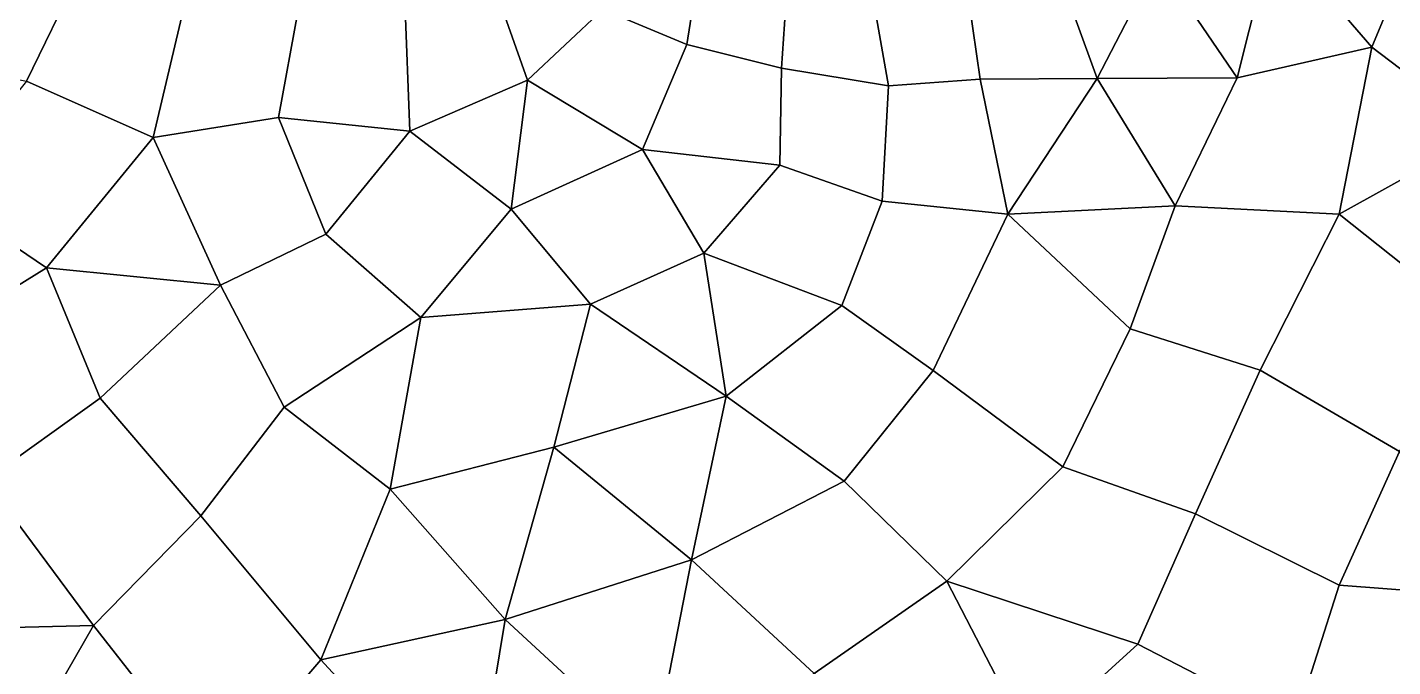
# Model space of a CAD drawing. Extents: x 380707 to 407438, y 6452841 to 6483357.
# Drawn here: x 391748 to 392325, y 6462941 to 6463211 of the extents above; entities that cross this region are included whole.
import ezdxf

# ---------------------------------------------------------------- set-up
doc = ezdxf.new("R2010")
doc.units = 0
doc.layers.add('MESH_ELEMS', color=18, linetype='CONTINUOUS')
doc.layers.add('MESH_NODES', color=18, linetype='CONTINUOUS')

msp = doc.modelspace()

# ---------------------------------------------------------------- linework, layer by layer
at = {"layer": 'MESH_ELEMS', "color": 178}
for points in [[(391944.956, 6463229.97, -2.632), (391959.545, 6463188.81, -2.784), (391991.343, 6463218.69, -2.778), (391976.571, 6463257.29, -2.758)], [(391748.15, 6463188.39, -2.335), (391769.629, 6463232.8, -2.113), (391719.353, 6463251.21, -2.439), (391682.647, 6463201.48, -2.322)], [(392033.195, 6463244.89, -1.623), (392001.839, 6463251.43, -2.866), (391991.343, 6463218.69, -2.778), (392026.713, 6463203.92, -1.281)], [(392274.279, 6463250.92, -1.485), (392225.412, 6463239.03, -1.528), (392258.935, 6463189.85, -1.527), (392274.279, 6463250.92, -1.485)], [(392315.79, 6463202.77, -1.443), (392274.279, 6463250.92, -1.485), (392258.935, 6463189.85, -1.527), (392315.79, 6463202.77, -1.443)], [(392315.79, 6463202.77, -1.443), (392336.272, 6463252.34, -1.488), (392274.279, 6463250.92, -1.485), (392315.79, 6463202.77, -1.443)], [(392400.284, 6463214.45, -1.149), (392336.272, 6463252.34, -1.488), (392315.79, 6463202.77, -1.443), (392363.586, 6463166.46, -1.496)], [(392069.16, 6463231.17, -0.967), (392033.195, 6463244.89, -1.623), (392026.713, 6463203.92, -1.281), (392066.695, 6463193.91, -0.981)], [(392225.412, 6463239.03, -1.528), (392182.141, 6463238.39, -1.61), (392199.896, 6463189.5, -1.566), (392225.412, 6463239.03, -1.528)], [(392225.412, 6463239.03, -1.528), (392199.896, 6463189.5, -1.566), (392258.935, 6463189.85, -1.527), (392225.412, 6463239.03, -1.528)], [(392182.141, 6463238.39, -1.61), (392144.343, 6463232.13, -1.21), (392150.489, 6463189.24, -1.391), (392199.896, 6463189.5, -1.566)], [(391801.604, 6463164.59, -2.311), (391814.327, 6463218.82, -2.085), (391769.629, 6463232.8, -2.113), (391748.15, 6463188.39, -2.335)], [(391959.545, 6463188.81, -2.784), (391944.956, 6463229.97, -2.632), (391907.709, 6463222.45, -2.458), (391909.825, 6463167.26, -2.469)], [(392103.869, 6463232.07, -0.921), (392069.16, 6463231.17, -0.967), (392066.695, 6463193.91, -0.981), (392111.866, 6463186.4, -0.994)], [(392111.866, 6463186.4, -0.994), (392150.489, 6463189.24, -1.391), (392144.343, 6463232.13, -1.21), (392103.869, 6463232.07, -0.921)], [(391909.825, 6463167.26, -2.469), (391907.709, 6463222.45, -2.458), (391862.689, 6463218.38, -2.28), (391854.449, 6463173.13, -2.149)], [(391854.449, 6463173.13, -2.149), (391862.689, 6463218.38, -2.28), (391814.327, 6463218.82, -2.085), (391801.604, 6463164.59, -2.311)], [(391991.343, 6463218.69, -2.778), (391959.545, 6463188.81, -2.784), (392008.072, 6463159.62, -1.574), (392026.713, 6463203.92, -1.281)], [(392008.072, 6463159.62, -1.574), (392065.92, 6463152.99, -1.059), (392066.695, 6463193.91, -0.981), (392026.713, 6463203.92, -1.281)], [(392258.935, 6463189.85, -1.527), (392232.771, 6463135.84, -1.562), (392301.941, 6463132.31, -1.545), (392315.79, 6463202.77, -1.443)], [(392363.586, 6463166.46, -1.496), (392315.79, 6463202.77, -1.443), (392301.941, 6463132.31, -1.545), (392363.586, 6463166.46, -1.496)], [(392065.92, 6463152.99, -1.059), (392109.215, 6463137.76, -1.254), (392111.866, 6463186.4, -0.994), (392066.695, 6463193.91, -0.981)], [(391748.15, 6463188.39, -2.335), (391710.109, 6463141.01, -2.383), (391756.52, 6463109.64, -2.253), (391801.604, 6463164.59, -2.311)], [(391952.583, 6463134.4, -2.846), (391959.545, 6463188.81, -2.784), (391909.825, 6463167.26, -2.469), (391952.583, 6463134.4, -2.846)], [(391959.545, 6463188.81, -2.784), (391952.583, 6463134.4, -2.846), (392008.072, 6463159.62, -1.574), (391959.545, 6463188.81, -2.784)], [(392150.489, 6463189.24, -1.391), (392111.866, 6463186.4, -0.994), (392109.215, 6463137.76, -1.254), (392162.116, 6463132.27, -1.604)], [(392162.116, 6463132.27, -1.604), (392199.896, 6463189.5, -1.566), (392150.489, 6463189.24, -1.391), (392162.116, 6463132.27, -1.604)], [(392199.896, 6463189.5, -1.566), (392162.116, 6463132.27, -1.604), (392232.771, 6463135.84, -1.562), (392199.896, 6463189.5, -1.566)], [(392258.935, 6463189.85, -1.527), (392199.896, 6463189.5, -1.566), (392232.771, 6463135.84, -1.562), (392258.935, 6463189.85, -1.527)], [(391830.017, 6463102.25, -2.458), (391874.418, 6463123.88, -2.531), (391854.449, 6463173.13, -2.149), (391801.604, 6463164.59, -2.311)], [(391909.825, 6463167.26, -2.469), (391854.449, 6463173.13, -2.149), (391874.418, 6463123.88, -2.531), (391909.825, 6463167.26, -2.469)], [(391830.017, 6463102.25, -2.458), (391801.604, 6463164.59, -2.311), (391756.52, 6463109.64, -2.253), (391830.017, 6463102.25, -2.458)], [(391874.418, 6463123.88, -2.531), (391914.486, 6463088.64, -2.399), (391952.583, 6463134.4, -2.846), (391909.825, 6463167.26, -2.469)], [(392362.277, 6463084.3, -1.302), (392412.722, 6463125.98, -1.444), (392363.586, 6463166.46, -1.496), (392301.941, 6463132.31, -1.545)], [(392008.072, 6463159.62, -1.574), (391952.583, 6463134.4, -2.846), (391986.081, 6463094.27, -2.311), (392033.841, 6463115.86, -1.091)], [(392008.072, 6463159.62, -1.574), (392033.841, 6463115.86, -1.091), (392065.92, 6463152.99, -1.059), (392008.072, 6463159.62, -1.574)], [(392092.18, 6463093.74, -1.708), (392109.215, 6463137.76, -1.254), (392065.92, 6463152.99, -1.059), (392033.841, 6463115.86, -1.091)], [(391688.503, 6463067.36, -2.23), (391756.52, 6463109.64, -2.253), (391710.109, 6463141.01, -2.383), (391688.503, 6463067.36, -2.23)], [(392130.604, 6463066.29, -1.635), (392162.116, 6463132.27, -1.604), (392109.215, 6463137.76, -1.254), (392092.18, 6463093.74, -1.708)], [(392232.771, 6463135.84, -1.562), (392162.116, 6463132.27, -1.604), (392213.834, 6463083.87, -1.539), (392232.771, 6463135.84, -1.562)], [(392232.771, 6463135.84, -1.562), (392213.834, 6463083.87, -1.539), (392268.582, 6463066.49, -1.56), (392301.941, 6463132.31, -1.545)], [(391914.486, 6463088.64, -2.399), (391986.081, 6463094.27, -2.311), (391952.583, 6463134.4, -2.846), (391914.486, 6463088.64, -2.399)], [(392213.834, 6463083.87, -1.539), (392162.116, 6463132.27, -1.604), (392130.604, 6463066.29, -1.635), (392185.383, 6463025.62, -1.582)], [(392362.277, 6463084.3, -1.302), (392301.941, 6463132.31, -1.545), (392268.582, 6463066.49, -1.56), (392327.385, 6463032.04, -1.499)], [(391856.793, 6463050.78, -2.504), (391914.486, 6463088.64, -2.399), (391874.418, 6463123.88, -2.531), (391830.017, 6463102.25, -2.458)], [(391986.081, 6463094.27, -2.311), (392043.268, 6463055.5, -1.729), (392033.841, 6463115.86, -1.091), (391986.081, 6463094.27, -2.311)], [(392043.268, 6463055.5, -1.729), (392092.18, 6463093.74, -1.708), (392033.841, 6463115.86, -1.091), (392043.268, 6463055.5, -1.729)], [(391779.252, 6463054.58, -2.251), (391756.52, 6463109.64, -2.253), (391688.503, 6463067.36, -2.23), (391730.839, 6463020.05, -2.202)], [(391756.52, 6463109.64, -2.253), (391779.252, 6463054.58, -2.251), (391830.017, 6463102.25, -2.458), (391756.52, 6463109.64, -2.253)], [(391856.793, 6463050.78, -2.504), (391830.017, 6463102.25, -2.458), (391779.252, 6463054.58, -2.251), (391821.633, 6463004.89, -2.119)], [(391914.486, 6463088.64, -2.399), (391901.616, 6463016.14, -2.136), (391970.648, 6463033.92, -2.583), (391986.081, 6463094.27, -2.311)], [(392043.268, 6463055.5, -1.729), (391986.081, 6463094.27, -2.311), (391970.648, 6463033.92, -2.583), (392043.268, 6463055.5, -1.729)], [(392093.076, 6463019.51, -1.684), (392130.604, 6463066.29, -1.635), (392092.18, 6463093.74, -1.708), (392043.268, 6463055.5, -1.729)], [(391901.616, 6463016.14, -2.136), (391914.486, 6463088.64, -2.399), (391856.793, 6463050.78, -2.504), (391901.616, 6463016.14, -2.136)], [(392241.368, 6463005.81, -1.548), (392268.582, 6463066.49, -1.56), (392213.834, 6463083.87, -1.539), (392185.383, 6463025.62, -1.582)], [(392185.383, 6463025.62, -1.582), (392130.604, 6463066.29, -1.635), (392093.076, 6463019.51, -1.684), (392136.428, 6462977.42, -1.554)], [(392327.385, 6463032.04, -1.499), (392268.582, 6463066.49, -1.56), (392241.368, 6463005.81, -1.548), (392301.906, 6462975.61, -1.554)], [(391730.839, 6463020.05, -2.202), (391776.459, 6462958.67, -2.134), (391821.633, 6463004.89, -2.119), (391779.252, 6463054.58, -2.251)], [(392043.268, 6463055.5, -1.729), (391970.648, 6463033.92, -2.583), (392028.712, 6462986.38, -1.709), (392043.268, 6463055.5, -1.729)], [(392043.268, 6463055.5, -1.729), (392028.712, 6462986.38, -1.709), (392093.076, 6463019.51, -1.684), (392043.268, 6463055.5, -1.729)], [(391821.633, 6463004.89, -2.119), (391872.356, 6462944.17, -2.398), (391901.616, 6463016.14, -2.136), (391856.793, 6463050.78, -2.504)], [(391901.616, 6463016.14, -2.136), (391950.1, 6462961.12, -2.399), (391970.648, 6463033.92, -2.583), (391901.616, 6463016.14, -2.136)], [(392028.712, 6462986.38, -1.709), (391970.648, 6463033.92, -2.583), (391950.1, 6462961.12, -2.399), (392028.712, 6462986.38, -1.709)], [(392379.26, 6462969.77, -1.49), (392327.385, 6463032.04, -1.499), (392301.906, 6462975.61, -1.554), (392379.26, 6462969.77, -1.49)], [(391730.839, 6463020.05, -2.202), (391689.751, 6462956.59, -2.367), (391776.459, 6462958.67, -2.134), (391730.839, 6463020.05, -2.202)], [(392217.065, 6462950.79, -1.548), (392241.368, 6463005.81, -1.548), (392185.383, 6463025.62, -1.582), (392136.428, 6462977.42, -1.554)], [(391872.356, 6462944.17, -2.398), (391950.1, 6462961.12, -2.399), (391901.616, 6463016.14, -2.136), (391872.356, 6462944.17, -2.398)], [(392080.438, 6462938.36, -1.683), (392136.428, 6462977.42, -1.554), (392093.076, 6463019.51, -1.684), (392028.712, 6462986.38, -1.709)], [(391776.459, 6462958.67, -2.134), (391828.172, 6462892.57, -1.783), (391872.356, 6462944.17, -2.398), (391821.633, 6463004.89, -2.119)], [(392217.065, 6462950.79, -1.548), (392283.132, 6462916.6, -1.538), (392301.906, 6462975.61, -1.554), (392241.368, 6463005.81, -1.548)], [(391950.1, 6462961.12, -2.399), (392012.518, 6462903.45, -1.666), (392028.712, 6462986.38, -1.709), (391950.1, 6462961.12, -2.399)], [(392012.518, 6462903.45, -1.666), (392080.438, 6462938.36, -1.683), (392028.712, 6462986.38, -1.709), (392012.518, 6462903.45, -1.666)], [(392118.968, 6462892.17, -1.617), (392171.659, 6462909.46, -1.597), (392136.428, 6462977.42, -1.554), (392080.438, 6462938.36, -1.683)], [(392217.065, 6462950.79, -1.548), (392136.428, 6462977.42, -1.554), (392171.659, 6462909.46, -1.597), (392217.065, 6462950.79, -1.548)], [(392351.79, 6462891.44, -1.52), (392379.26, 6462969.77, -1.49), (392301.906, 6462975.61, -1.554), (392283.132, 6462916.6, -1.538)], [(391689.751, 6462956.59, -2.367), (391731.752, 6462881.24, -1.86), (391776.459, 6462958.67, -2.134), (391689.751, 6462956.59, -2.367)], [(391776.459, 6462958.67, -2.134), (391731.752, 6462881.24, -1.86), (391828.172, 6462892.57, -1.783), (391776.459, 6462958.67, -2.134)], [(391950.1, 6462961.12, -2.399), (391872.356, 6462944.17, -2.398), (391935.866, 6462875.02, -2.089), (391950.1, 6462961.12, -2.399)], [(391950.1, 6462961.12, -2.399), (391935.866, 6462875.02, -2.089), (392012.518, 6462903.45, -1.666), (391950.1, 6462961.12, -2.399)], [(392235.432, 6462853.88, -1.523), (392283.132, 6462916.6, -1.538), (392217.065, 6462950.79, -1.548), (392171.659, 6462909.46, -1.597)], [(391935.866, 6462875.02, -2.089), (391872.356, 6462944.17, -2.398), (391828.172, 6462892.57, -1.783), (391880.909, 6462818.17, -2.608)]]:
    msp.add_3dface(points, dxfattribs=at)
at = {"layer": 'MESH_NODES', "color": 18}
for p in [(392026.713, 6463203.92, -1.281), (392315.79, 6463202.77, -1.443), (392066.695, 6463193.91, -0.981), (391959.545, 6463188.81, -2.784), (392150.489, 6463189.24, -1.391), (392199.896, 6463189.5, -1.566), (392258.935, 6463189.85, -1.527), (392111.866, 6463186.4, -0.994), (391854.449, 6463173.13, -2.149), (391801.604, 6463164.59, -2.311), (391909.825, 6463167.26, -2.469), (392008.072, 6463159.62, -1.574), (392065.92, 6463152.99, -1.059), (392109.215, 6463137.76, -1.254), (392232.771, 6463135.84, -1.562), (391952.583, 6463134.4, -2.846), (392162.116, 6463132.27, -1.604), (392301.941, 6463132.31, -1.545), (391874.418, 6463123.88, -2.531), (392033.841, 6463115.86, -1.091), (391756.52, 6463109.64, -2.253), (391830.017, 6463102.25, -2.458), (391986.081, 6463094.27, -2.311), (392092.18, 6463093.74, -1.708), (391914.486, 6463088.64, -2.399), (392213.834, 6463083.87, -1.539), (392130.604, 6463066.29, -1.635), (392268.582, 6463066.49, -1.56), (391779.252, 6463054.58, -2.251), (392043.268, 6463055.5, -1.729), (391856.793, 6463050.78, -2.504), (391970.648, 6463033.92, -2.583), (392185.383, 6463025.62, -1.582), (391901.616, 6463016.14, -2.136), (392093.076, 6463019.51, -1.684), (391821.633, 6463004.89, -2.119), (392241.368, 6463005.81, -1.548), (392028.712, 6462986.38, -1.709), (392136.428, 6462977.42, -1.554), (392301.906, 6462975.61, -1.554), (391776.459, 6462958.67, -2.134), (391950.1, 6462961.12, -2.399), (392217.065, 6462950.79, -1.548), (391872.356, 6462944.17, -2.398)]:
    msp.add_point(p, dxfattribs=at)

doc.saveas('drawing.dxf')
